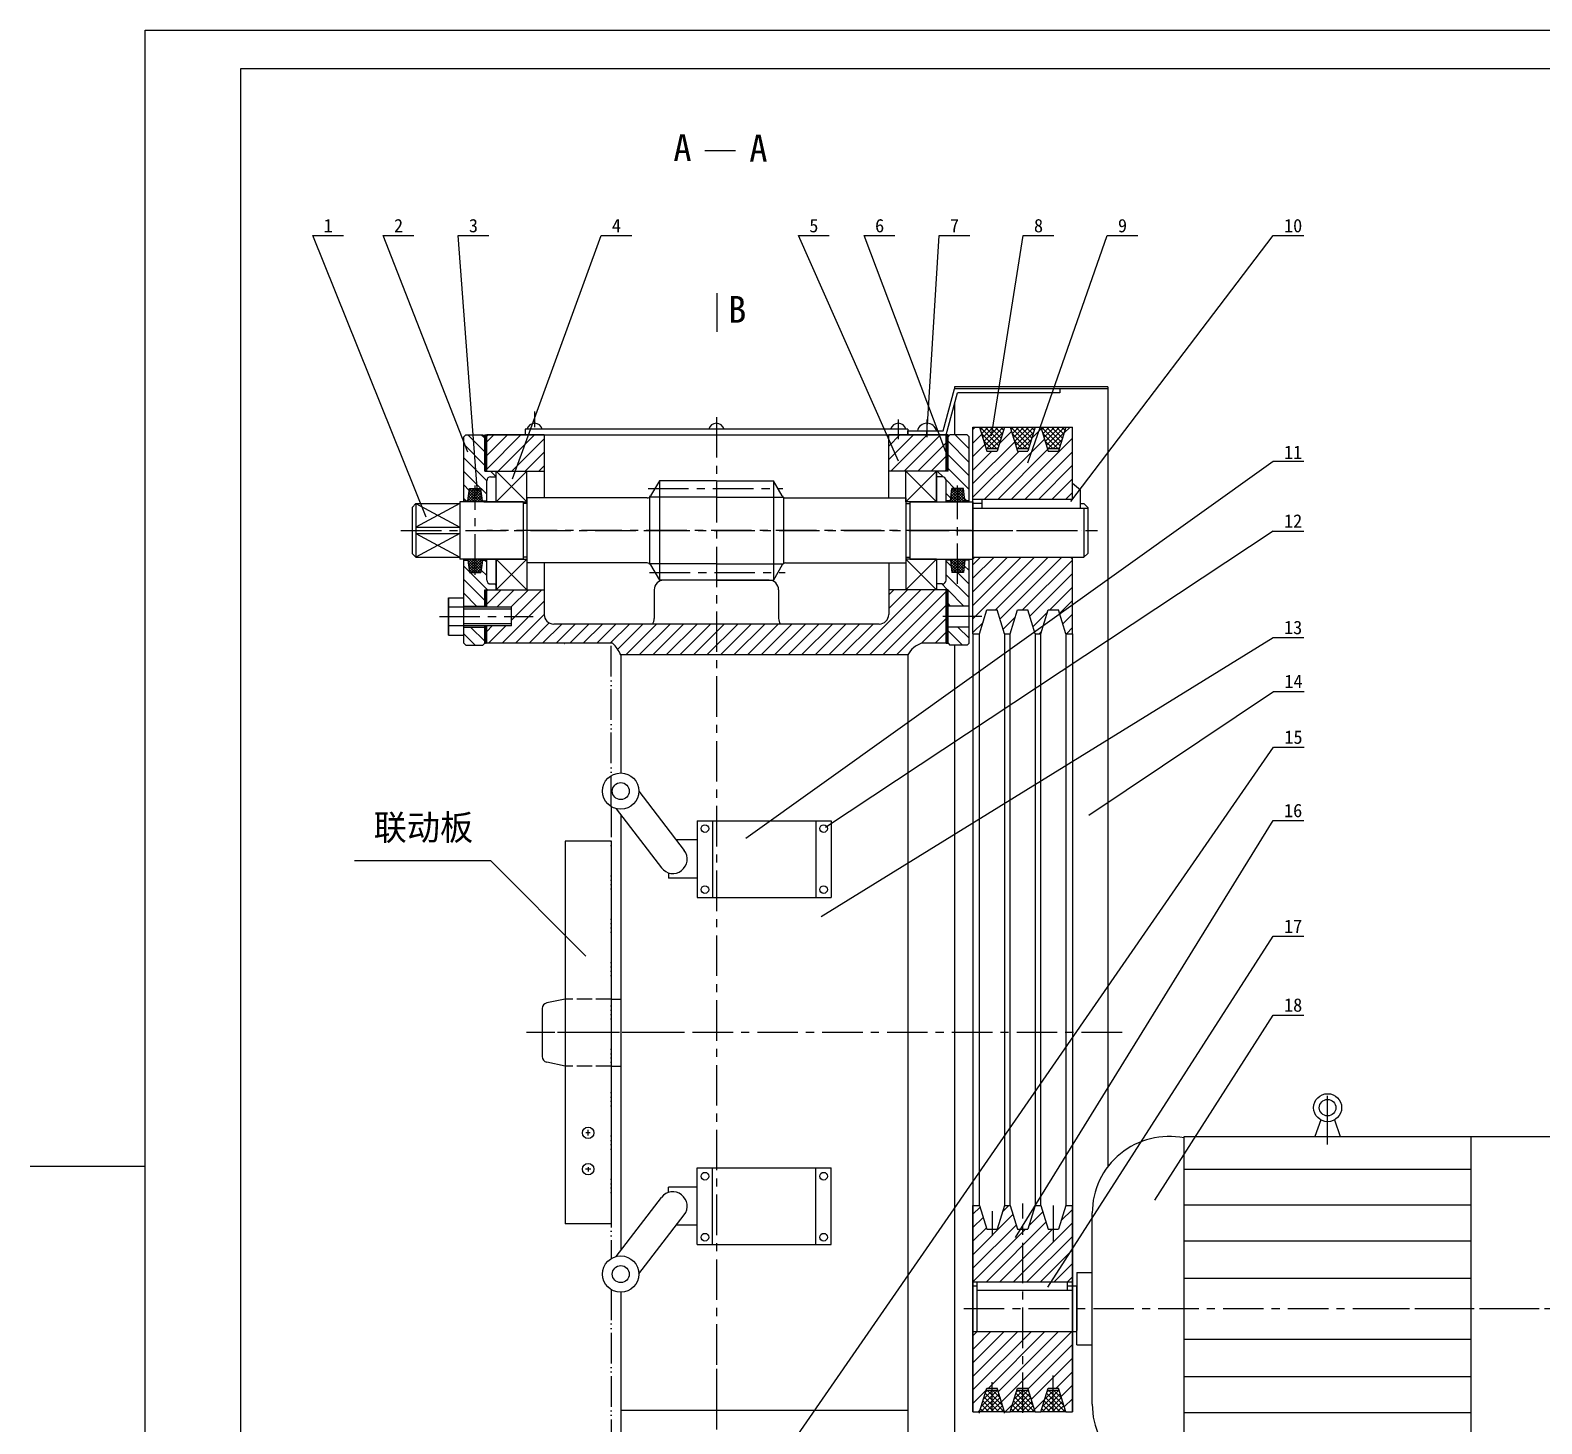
# Model space of a CAD drawing. Header units: millimetres. Extents: x 426 to 3129, y 89 to 2051.
# Drawn here: x 426 to 1610, y 868 to 1961 of the extents above; entities that cross this region are included whole.
import ezdxf

# ---------------------------------------------------------------- set-up
doc = ezdxf.new("R2010")
doc.units = ezdxf.units.MM
for name, pattern in [('ACAD_ISO02W100', [15, 12, -3]), ('ACAD_ISO05W100', [34, 24, -3, 0.5, -3, 0.5, -3]), ('CENTER', [50.8, 31.75, -6.35, 6.35, -6.35]), ('CENTER2', [1.125, 0.75, -0.125, 0.125, -0.125])]:
    doc.linetypes.add(name, pattern=pattern)
for name, color, linetype in [('01', 1, 'CENTER'), ('1', 5, 'Continuous'), ('3', 5, 'Continuous'), ('CENTER', 1, 'CENTER2'), ('LAYER3', 3, 'ACAD_ISO02W100'), ('TEXT', 5, 'Continuous'), ('图层1', 7, 'Continuous'), ('图层3', 5, 'Continuous')]:
    doc.layers.add(name, color=color, linetype=linetype)
pattern_1 = [(45, (-48424.888, -1320.3451), (-1.06066017, 1.06066017), []), (135, (-48424.888, -1320.3451), (-1.06066017, -1.06066017), [])]
pattern_2 = [(45, (-48494.184, -1320.345), (-5.3033009, 5.3033009), [])]
pattern_3 = [(135, (-48494.184, -1320.345), (-5.3033009, -5.3033009), [])]
pattern_4 = [(45, (-73437.47523, 85.41053), (-0.265165043, 0.265165043), [])]

msp = doc.modelspace()

# ---------------------------------------------------------------- hatches: boundary and pattern name
at = {"layer": '1', "linetype": 'Continuous'}
h = msp.add_hatch(dxfattribs=at)
h.set_pattern_fill('ANSI37', color=256, scale=22.5, style=0)
h.set_pattern_definition([(45, (-21579.9967, -367.864), (-1.98873782, 1.98873782), []), (135, (-21579.9967, -367.864), (-1.98873782, -1.98873782), [])])
h.paths.add_polyline_path([(1169.57615, 1649.8529), (1174.71983, 1633.02867), (1184.06618, 1632.97541), (1189.22615, 1649.8529)])
h = msp.add_hatch(dxfattribs=at)
h.set_pattern_fill('ANSI37', color=256, scale=22.5, style=0)
h.set_pattern_definition([(45, (-21555.9967, -367.864), (-1.98873782, 1.98873782), []), (135, (-21555.9967, -367.864), (-1.98873782, -1.98873782), [])])
h.paths.add_polyline_path([(1193.57615, 1649.8529), (1198.71983, 1633.02867), (1208.06618, 1632.97541), (1213.22615, 1649.8529)])
h = msp.add_hatch(dxfattribs=at)
h.set_pattern_fill('ANSI37', color=256, scale=22.5, style=0)
h.set_pattern_definition([(45, (-21531.9967, -367.864), (-1.98873782, 1.98873782), []), (135, (-21531.9967, -367.864), (-1.98873782, -1.98873782), [])])
h.paths.add_polyline_path([(1217.57615, 1649.8529), (1222.71983, 1633.02867), (1232.06618, 1632.97541), (1237.22615, 1649.8529)])
at = {"layer": '1'}
h = msp.add_hatch(dxfattribs=at)
h.set_pattern_fill('ANSI31', color=256, scale=3, style=0)
h.set_pattern_definition(pattern_4)
h.paths.add_polyline_path([(781.90115, 1615.3529), (783.40115, 1615.3529), (783.40115, 1643.8529), (781.90115, 1643.8529), (781.90115, 1642.3529)])
h = msp.add_hatch(dxfattribs=at)
h.set_pattern_fill('ANSI31', color=256, scale=3, style=0)
h.set_pattern_definition([(135, (75364.27752, 85.41053), (0.265165043, 0.265165043), [])])
h.paths.add_polyline_path([(1143.40115, 1643.8529), (1144.90115, 1643.8529), (1144.90115, 1642.3529), (1144.90115, 1615.3529), (1143.40115, 1615.3529)])
h = msp.add_hatch(dxfattribs=at)
h.set_pattern_fill('ANSI31', color=256, scale=3, style=0)
h.set_pattern_definition(pattern_4)
h.paths.add_polyline_path([(783.40115, 1522.3529), (781.90115, 1522.3529), (781.90115, 1508.7029), (783.40115, 1508.7029)])
h = msp.add_hatch(dxfattribs=at)
h.set_pattern_fill('ANSI31', color=256, scale=3, style=0)
h.set_pattern_definition(pattern_4)
h.paths.add_polyline_path([(1144.90115, 1522.3529), (1143.40115, 1522.3529), (1143.40115, 1501.3529), (1144.90115, 1501.3529)])
h.paths.add_polyline_path([(1144.90115, 1501.3529), (1143.40115, 1501.3529), (1143.40115, 1480.48137), (1144.90115, 1480.48137)])
h = msp.add_hatch(dxfattribs=at)
h.set_pattern_fill('ANSI31', color=256, scale=3, style=0)
h.set_pattern_definition(pattern_4)
h.paths.add_polyline_path([(781.90115, 1480.48137), (783.40115, 1480.48137), (783.40115, 1494.0029), (781.90115, 1494.0029)])
at = {"layer": '1', "linetype": 'Continuous'}
h = msp.add_hatch(dxfattribs=at)
h.set_pattern_fill('ANSI37', color=256, scale=22.5, angle=180, style=0)
h.set_pattern_definition([(225, (23938.799, 2895.403), (1.98873782, -1.98873782), []), (315, (23938.799, 2895.403), (1.98873782, 1.98873782), [])])
h.paths.add_polyline_path([(1189.22615, 877.6862), (1184.08247, 894.51043), (1174.73612, 894.5637), (1169.57615, 877.6862)])
h = msp.add_hatch(dxfattribs=at)
h.set_pattern_fill('ANSI37', color=256, scale=22.5, angle=180, style=0)
h.set_pattern_definition([(225, (23962.799, 2895.403), (1.98873782, -1.98873782), []), (315, (23962.799, 2895.403), (1.98873782, 1.98873782), [])])
h.paths.add_polyline_path([(1213.22615, 877.6862), (1208.08247, 894.51043), (1198.73612, 894.5637), (1193.57615, 877.6862)])
h = msp.add_hatch(dxfattribs=at)
h.set_pattern_fill('ANSI37', color=256, scale=22.5, angle=180, style=0)
h.set_pattern_definition([(225, (23986.799, 2895.403), (1.98873782, -1.98873782), []), (315, (23986.799, 2895.403), (1.98873782, 1.98873782), [])])
h.paths.add_polyline_path([(1237.22615, 877.6862), (1232.08247, 894.51043), (1222.73612, 894.5637), (1217.57615, 877.6862)])
at = {"layer": '3'}
h = msp.add_hatch(dxfattribs=at)
h.set_pattern_fill('ANSI31', color=256, scale=60, style=0)
h.set_pattern_definition(pattern_2)
h.paths.add_polyline_path([(1183.4937, 1631.1029), (1175.3086, 1631.1029), (1169.57615, 1649.8529), (1164.40115, 1649.8529), (1164.40115, 1593.4529), (1242.40115, 1593.4529), (1242.40115, 1649.8529), (1237.22615, 1649.8529), (1231.4937, 1631.1029), (1223.3086, 1631.1029), (1217.57615, 1649.8529), (1213.22615, 1649.8529), (1207.4937, 1631.1029), (1199.3086, 1631.1029), (1193.57615, 1649.8529), (1189.22615, 1649.8529)])
h.paths.add_polyline_path([(1207.4937, 1506.6029), (1213.22615, 1487.8529), (1217.57615, 1487.8529), (1223.3086, 1506.6029), (1231.4937, 1506.6029), (1237.22615, 1487.8529), (1242.40115, 1487.8529), (1242.40115, 1546.3529), (1240.90115, 1547.8529), (1165.90115, 1547.8529), (1164.40115, 1546.3529), (1164.40115, 1487.8529), (1169.57615, 1487.8529), (1175.3086, 1506.6029), (1183.4937, 1506.6029), (1189.22615, 1487.8529), (1193.57615, 1487.8529), (1199.3086, 1506.6029)])
h = msp.add_hatch(dxfattribs=at)
h.set_pattern_fill('ANSI31', color=256, scale=60, angle=90, style=0)
h.set_pattern_definition(pattern_3)
h.paths.add_polyline_path([(765.40115, 1592.1029), (768.704, 1592.1029), (769.90115, 1601.8529), (778.90115, 1601.8529), (780.0983, 1592.1029), (783.40115, 1592.1029), (783.40115, 1607.8529, -0.4142135624), (786.40115, 1610.8529), (790.90115, 1610.8529), (790.90115, 1615.3529), (783.40115, 1615.3529), (781.90115, 1615.3529), (781.90115, 1642.3529), (780.40115, 1643.8529), (766.90115, 1643.8529), (765.40115, 1642.3529)])
h.paths.add_polyline_path([(765.40115, 1509.6029), (781.90115, 1509.6029), (781.90115, 1522.3529), (790.90115, 1522.3529), (790.90115, 1526.8529), (786.40115, 1526.8529, -0.4142135624), (783.40115, 1529.8529), (783.40115, 1545.6029), (780.0983, 1545.6029), (778.90115, 1535.8529), (769.90115, 1535.8529), (768.704, 1545.6029), (765.40115, 1545.6029)])
h.paths.add_polyline_path([(780.40115, 1478.8529), (781.90115, 1480.3529), (781.90115, 1493.1029), (765.40115, 1493.1029), (765.40115, 1480.3529), (766.90115, 1478.8529)])
h = msp.add_hatch(dxfattribs=at)
h.set_pattern_fill('ANSI31', color=256, scale=60, angle=90, style=0)
h.set_pattern_definition(pattern_3)
h.paths.add_polyline_path([(1144.90115, 1615.3529), (1135.90115, 1615.3529), (1135.90115, 1610.8529), (1140.40115, 1610.8529, -0.4142135624), (1143.40115, 1607.8529), (1143.40115, 1592.1029), (1146.704, 1592.1029), (1147.90115, 1601.8529), (1156.90115, 1601.8529), (1158.0983, 1592.1029), (1161.40115, 1592.1029), (1161.40115, 1642.3529), (1159.90115, 1643.8529), (1146.40115, 1643.8529), (1144.90115, 1642.3529)])
h.paths.add_polyline_path([(1161.40115, 1509.6029), (1161.40115, 1545.6029), (1158.0983, 1545.6029), (1156.90115, 1535.8529), (1147.90115, 1535.8529), (1146.704, 1545.6029), (1143.40115, 1545.6029), (1143.40115, 1529.8529, -0.4142135624), (1140.40115, 1526.8529), (1135.90115, 1526.8529), (1135.90115, 1522.3529), (1143.40115, 1522.3529), (1144.90115, 1522.3529), (1144.90115, 1509.6029)])
h.paths.add_polyline_path([(1159.90115, 1478.8529), (1161.40115, 1480.3529), (1161.40115, 1493.1029), (1144.90115, 1493.1029), (1144.90115, 1480.3529), (1146.40115, 1478.8529)])
h = msp.add_hatch(dxfattribs=at)
h.set_pattern_fill('ANSI37', color=256, scale=12, style=0)
h.set_pattern_definition(pattern_1)
h.paths.add_polyline_path([(774.40115, 1591.3529), (780.0983, 1591.3529), (780.0983, 1592.1029), (778.90115, 1601.8529), (774.40115, 1601.8529)])
h.paths.add_polyline_path([(768.704, 1592.1029), (768.704, 1591.3529), (774.40115, 1591.3529), (774.40115, 1601.8529), (769.90115, 1601.8529)])
h.paths.add_polyline_path([(769.90115, 1535.8529), (774.40115, 1535.8529), (774.40115, 1546.3529), (768.704, 1546.3529), (768.704, 1545.6029)])
h.paths.add_polyline_path([(774.40115, 1535.8529), (778.90115, 1535.8529), (780.0983, 1545.6029), (780.0983, 1546.3529), (774.40115, 1546.3529)])
h = msp.add_hatch(dxfattribs=at)
h.set_pattern_fill('ANSI37', color=256, scale=12, style=0)
h.set_pattern_definition(pattern_1)
h.paths.add_polyline_path([(1146.704, 1592.1029), (1146.704, 1591.3529), (1152.40115, 1591.3529), (1152.40115, 1601.8529), (1147.90115, 1601.8529)])
h.paths.add_polyline_path([(1156.90115, 1601.8529), (1152.40115, 1601.8529), (1152.40115, 1591.3529), (1158.0983, 1591.3529), (1158.0983, 1592.1029)])
h.paths.add_polyline_path([(1147.90115, 1535.8529), (1152.40115, 1535.8529), (1152.40115, 1546.3529), (1146.704, 1546.3529), (1146.704, 1545.6029)])
h.paths.add_polyline_path([(1152.40115, 1535.8529), (1156.90115, 1535.8529), (1158.0983, 1545.6029), (1158.0983, 1546.3529), (1152.40115, 1546.3529)])
h = msp.add_hatch(dxfattribs=at)
h.set_pattern_fill('ANSI31', color=256, scale=60, style=0)
h.set_pattern_definition(pattern_2)
h.paths.add_polyline_path([(1203.40115, 979.6862), (1203.40115, 1020.9362), (1199.3086, 1020.9362), (1193.57615, 1039.6862), (1189.22615, 1039.6862), (1183.4937, 1020.9362), (1175.3086, 1020.9362), (1169.57615, 1039.6862), (1164.40115, 1039.6862), (1164.40115, 979.6862)])
h.paths.add_polyline_path([(1203.40115, 940.6862), (1164.40115, 940.6862), (1164.40115, 877.6862), (1169.57615, 877.6862), (1175.3086, 896.4362), (1183.4937, 896.4362), (1189.22615, 877.6862), (1193.57615, 877.6862), (1199.3086, 896.4362), (1203.40115, 896.4362)])
h.paths.add_polyline_path([(1242.40115, 940.6862), (1203.40115, 940.6862), (1203.40115, 896.4362), (1207.4937, 896.4362), (1213.22615, 877.6862), (1217.57615, 877.6862), (1223.3086, 896.4362), (1231.4937, 896.4362), (1237.22615, 877.6862), (1242.40115, 877.6862)])
h.paths.add_polyline_path([(1242.40115, 1039.6862), (1237.22615, 1039.6862), (1231.4937, 1020.9362), (1223.3086, 1020.9362), (1217.57615, 1039.6862), (1213.22615, 1039.6862), (1207.4937, 1020.9362), (1203.40115, 1020.9362), (1203.40115, 979.6862), (1242.40115, 979.6862)])

# ---------------------------------------------------------------- linework, layer by layer
for p, q in [((590.67769, 1931.0539), (3008.67769, 1931.0539)), ((590.67769, 209.0539), (590.67769, 1931.0539)), ((1141.10517, 1646.8529), (1150.08666, 1679.8529)), ((1143.3978, 1643.8529), (1152.37928, 1676.8529)), ((902.65077, 1364.33434), (938.14989, 1317.98441)), ((884.78797, 1350.65333), (920.28709, 1304.3034)), ((880.90115, 1325.1029), (844.90115, 1325.1029)), ((880.90115, 1325.1029), (880.90115, 1025.1029)), ((786.51654, 1309.78039), (679.86187, 1309.78039)), ((844.90115, 1201.3529), (830.48336, 1198.34919)), ((880.90115, 1201.3529), (888.40115, 1201.3529)), ((844.90115, 1148.8529), (830.48336, 1151.85661)), ((880.90115, 1148.8529), (888.40115, 1148.8529)), ((1436.97544, 1106.648), (1432.40116, 1093.6862)), ((1447.7254, 1106.648), (1452.29969, 1093.6862)), ((864.53618, 1096.50224), (861.15768, 1096.50224)), ((862.90115, 1094.3859), (862.90115, 1098.93334)), ((864.97688, 1068.07549), (860.86392, 1068.07549)), ((862.90115, 1069.74174), (862.90115, 1066.22115)), ((884.78797, 999.55247), (920.28709, 1045.9024)), ((902.65077, 985.87146), (938.14989, 1032.22139)), ((880.90115, 1025.1029), (844.90115, 1025.1029))]:
    msp.add_line(p, q)
at = {"linetype": 'Continuous'}
for p, q in [((783.40115, 1615.3529), (828.40115, 1615.3529)), ((790.90115, 1591.3529), (790.90115, 1615.3529)), ((814.90115, 1591.3529), (814.90115, 1615.3529)), ((1143.40115, 1615.3529), (1098.40115, 1615.3529)), ((1111.90115, 1591.3529), (1111.90115, 1615.3529)), ((1135.90115, 1591.3529), (1135.90115, 1615.3529)), ((790.90115, 1591.3529), (814.90115, 1591.3529)), ((1135.90115, 1591.3529), (1111.90115, 1591.3529)), ((790.90115, 1546.3529), (814.90115, 1546.3529)), ((790.90115, 1546.3529), (790.90115, 1522.3529)), ((814.90115, 1546.3529), (814.90115, 1522.3529)), ((1135.90115, 1546.3529), (1111.90115, 1546.3529)), ((1111.90115, 1546.3529), (1111.90115, 1522.3529)), ((1135.90115, 1546.3529), (1135.90115, 1522.3529)), ((783.40115, 1522.3529), (828.40115, 1522.3529)), ((1143.40115, 1522.3529), (1098.40115, 1522.3529))]:
    msp.add_line(p, q, dxfattribs=at)
at = {"color": 0, "linetype": 'ByBlock'}
for p, q in [((781.07903, 1591.3529), (795.49165, 1591.3529)), ((781.07903, 1546.3529), (795.49165, 1546.3529))]:
    msp.add_line(p, q, dxfattribs=at)
for centre, radius in [((888.40115, 1364.43765), 14.25), ((888.40115, 1364.43765), 6.65538), ((1442.35042, 1116.24024), 10.99551), ((1442.35042, 1116.24024), 6.49551), ((862.90115, 1096.50224), 4.5), ((862.90115, 1068.07549), 4.5), ((888.40115, 985.76816), 14.25), ((888.40115, 985.76816), 6.65538)]:
    msp.add_circle(centre, radius)
for centre, radius, start, end in [((929.21849, 1311.14391), 11.25, 217.44827734, 37.44827734), ((831.40115, 1193.94378), 4.5, 101.76828893, 180), ((831.40115, 1156.26202), 4.5, 180, 258.23171107), ((929.21849, 1039.06189), 11.25, 322.55172266, 142.55172266)]:
    msp.add_arc(centre, radius, start, end)
at = {"layer": '01'}
for p, q in [((820.90115, 1662.187), (820.90115, 1649.93957)), ((963.40115, 1657.71044), (963.40115, 785.92155)), ((1105.90115, 1655.75292), (1105.90115, 1640.53714)), ((1128.40115, 1643.8529), (1128.40115, 1646.8529)), ((774.40115, 1534.11649), (774.40115, 1604.2038)), ((909.88826, 1601.8529), (1015.53748, 1601.8529)), ((1152.40115, 1526.8529), (1152.40115, 1604.2038)), ((716.0894, 1568.8529), (910.90115, 1568.8529)), ((1143.40115, 1568.8529), (783.40115, 1568.8529)), ((910.90115, 1568.8529), (1164.40115, 1568.8529)), ((1127.52694, 1568.8529), (1139.07142, 1568.8529)), ((1163.22472, 1568.8529), (1132.73088, 1568.8529)), ((1151.11791, 1568.8529), (1261.94711, 1568.8529)), ((1160.38269, 1568.8529), (1249.35764, 1568.8529)), ((911.05758, 1535.8529), (1017.25025, 1535.8529)), ((746.27521, 1501.3529), (819.70097, 1501.3529)), ((1171.33871, 1501.3529), (1140.75945, 1501.3529)), ((934.05965, 1175.1029), (814.5446, 1175.1029)), ((1281.24536, 1175.1029), (814.94292, 1175.1029)), ((1442.35042, 1093.6862), (1442.35042, 1131.37463)), ((1442.35042, 1087.30096), (1442.35042, 1093.6862)), ((1179.40115, 1035.23798), (1179.40115, 1016.2354)), ((1203.40115, 876.95775), (1203.40115, 1041.13239)), ((1227.40115, 1039.6862), (1227.40115, 1011.10115)), ((1157.20703, 958.6862), (1694.00501, 958.6862)), ((1472.57241, 958.6862), (1706.6686, 958.6862)), ((963.40115, 911.49648), (963.40115, 819.24665)), ((1179.40115, 877.6862), (1179.40115, 901.137)), ((1227.40115, 877.6862), (1227.40115, 906.27125)), ((1169.57615, 876.7487), (1169.57615, 877.6862)), ((1189.22615, 876.7487), (1189.22615, 877.6862))]:
    msp.add_line(p, q, dxfattribs=at)
at = {"layer": '1'}
for p, q in [((783.40115, 1643.8529), (1144.77975, 1643.8529)), ((783.40115, 1480.48137), (781.90115, 1480.48137)), ((1143.40115, 1480.48137), (1144.90115, 1480.48137))]:
    msp.add_line(p, q, dxfattribs=at)
at = {"layer": '1', "linetype": 'Continuous'}
for p, q in [((814.90115, 1615.3529), (790.90115, 1591.3529)), ((790.90115, 1615.3529), (814.90115, 1591.3529)), ((1135.90115, 1615.3529), (1111.90115, 1591.3529)), ((1111.90115, 1615.3529), (1135.90115, 1591.3529)), ((790.90115, 1522.3529), (814.90115, 1546.3529)), ((814.90115, 1522.3529), (790.90115, 1546.3529)), ((1111.90115, 1522.3529), (1135.90115, 1546.3529)), ((1135.90115, 1522.3529), (1111.90115, 1546.3529)), ((802.90115, 1507.2029), (765.40115, 1507.2029)), ((802.90115, 1495.5029), (765.40115, 1495.5029))]:
    msp.add_line(p, q, dxfattribs=at)
msp.add_arc((844.40288, 1480.37095), 0.14928, 47.70352194, 312.29647806, dxfattribs=at)
at = {"layer": '3'}
for p, q in [((647.13794, 1799.9924), (671.13794, 1799.9924)), ((736.05993, 1579.17444), (647.13794, 1799.9924)), ((702.2696, 1799.9924), (726.2696, 1799.9924)), ((768.55789, 1630.24772), (702.2696, 1799.9924)), ((760.95807, 1799.9924), (784.95807, 1799.9924)), ((776.28269, 1598.56631), (760.95807, 1799.9924)), ((803.64059, 1609.36695), (872.99979, 1799.9924)), ((872.99979, 1799.9924), (896.99979, 1799.9924)), ((1027.72403, 1799.9924), (1051.72403, 1799.9924)), ((1105.97541, 1623.05823), (1027.72403, 1799.9924)), ((1079.29873, 1799.9924), (1103.29873, 1799.9924)), ((1143.299, 1630.409), (1079.29873, 1799.9924)), ((1128.78295, 1651.86839), (1137.98733, 1799.9924)), ((1137.98733, 1799.9924), (1161.98733, 1799.9924)), ((1178.89144, 1643.11161), (1203.78958, 1799.9924)), ((1203.78958, 1799.9924), (1227.78958, 1799.9924)), ((1207.34641, 1621.79922), (1269.59184, 1799.9924)), ((1241.13674, 1591.60664), (1399.73008, 1799.9924)), ((1269.59184, 1799.9924), (1293.59184, 1799.9924)), ((1399.73008, 1799.9924), (1423.73008, 1799.9924)), ((783.40115, 1616.99703), (810.25702, 1643.8529)), ((783.40115, 1642.79496), (784.45909, 1643.8529)), ((783.40115, 1638.21023), (789.04382, 1643.8529)), ((783.40115, 1627.60363), (799.65042, 1643.8529)), ((792.36362, 1615.3529), (820.86362, 1643.8529)), ((802.97023, 1615.3529), (828.40115, 1640.78382)), ((1098.40115, 1635.01218), (1107.24187, 1643.8529)), ((1098.40115, 1624.40558), (1117.84847, 1643.8529)), ((1099.95507, 1615.3529), (1128.45507, 1643.8529)), ((1110.56168, 1615.3529), (1139.06168, 1643.8529)), ((1121.16828, 1615.3529), (1143.40115, 1637.58577)), ((813.57683, 1615.3529), (828.40115, 1630.17722)), ((986.50862, 1327.55491), (1399.73008, 1623.03353)), ((1131.77488, 1615.3529), (1143.40115, 1626.97917)), ((1399.73008, 1623.03353), (1423.73008, 1623.03353)), ((824.18343, 1615.3529), (828.40115, 1619.57062)), ((1142.38148, 1615.3529), (1143.40115, 1616.37257)), ((1399.73008, 1568.3913), (1048.83477, 1335.85738)), ((1399.73008, 1568.3913), (1423.73008, 1568.3913)), ((783.40115, 1521.53761), (784.21644, 1522.3529)), ((783.40115, 1510.93101), (794.82304, 1522.3529)), ((791.306, 1508.7029), (804.956, 1522.3529)), ((802.38624, 1508.7029), (816.03624, 1522.3529)), ((802.90115, 1498.61121), (826.64284, 1522.3529)), ((1072.62769, 1471.3529), (1123.62769, 1522.3529)), ((1083.23429, 1471.3529), (1134.23429, 1522.3529)), ((1093.8409, 1471.3529), (1143.40115, 1520.91315)), ((1098.40115, 1518.33956), (1102.41449, 1522.3529)), ((1098.40115, 1507.73296), (1113.02109, 1522.3529)), ((795.37792, 1480.48137), (828.40115, 1513.5046)), ((1104.4475, 1471.3529), (1143.40115, 1510.30655)), ((783.40115, 1489.71781), (787.68624, 1494.0029)), ((784.77132, 1480.48137), (798.29284, 1494.0029)), ((805.98452, 1480.48137), (828.40161, 1502.89846)), ((816.59112, 1480.48137), (832.43837, 1496.32862)), ((827.19772, 1480.48137), (842.19772, 1495.48137)), ((837.80433, 1480.48137), (852.80433, 1495.48137)), ((848.41093, 1480.48137), (863.41093, 1495.48137)), ((859.01753, 1480.48137), (874.01753, 1495.48137)), ((869.62413, 1480.48137), (884.62413, 1495.48137)), ((880.23073, 1480.48137), (895.23073, 1495.48137)), ((886.08187, 1475.72591), (905.83733, 1495.48137)), ((892.31546, 1471.3529), (916.44394, 1495.48137)), ((902.92207, 1471.3529), (927.05054, 1495.48137)), ((913.52867, 1471.3529), (937.65714, 1495.48137)), ((924.13527, 1471.3529), (948.26374, 1495.48137)), ((934.74187, 1471.3529), (958.87034, 1495.48137)), ((945.34847, 1471.3529), (969.47694, 1495.48137)), ((955.95507, 1471.3529), (980.08355, 1495.48137)), ((966.56168, 1471.3529), (990.69015, 1495.48137)), ((977.16828, 1471.3529), (1001.29675, 1495.48137)), ((987.77488, 1471.3529), (1011.90335, 1495.48137)), ((998.38148, 1471.3529), (1022.50995, 1495.48137)), ((1008.98808, 1471.3529), (1033.11655, 1495.48137)), ((1019.59468, 1471.3529), (1043.72316, 1495.48137)), ((1030.20129, 1471.3529), (1054.32976, 1495.48137)), ((1040.80789, 1471.3529), (1064.93636, 1495.48137)), ((1051.41449, 1471.3529), (1075.54296, 1495.48137)), ((1062.02109, 1471.3529), (1086.14956, 1495.48137)), ((1124.18257, 1480.48137), (1143.40115, 1499.69995)), ((1045.3671, 1266.146), (1399.73008, 1484.93554)), ((1134.78917, 1480.48137), (1143.40115, 1489.09335)), ((1399.73008, 1484.93554), (1423.73008, 1484.93554)), ((1255.22726, 1345.66648), (1399.97739, 1442.64592)), ((1399.97739, 1442.64592), (1423.97739, 1442.64592)), ((1027.17116, 859.85939), (1399.98875, 1398.93787)), ((1399.98875, 1398.93787), (1423.98875, 1398.93787)), ((1197.88023, 1014.59439), (1399.73008, 1341.42534)), ((1399.73008, 1341.42534), (1423.73008, 1341.42534)), ((861.17483, 1235.15963), (786.51654, 1309.78039)), ((1223.17113, 975.56504), (1399.73008, 1250.63897)), ((1399.73008, 1250.63897), (1423.73008, 1250.63897)), ((1306.97148, 1043.64605), (1399.73008, 1188.90425)), ((1399.73008, 1188.90425), (1423.73008, 1188.90425)), ((515.67769, 1070.0539), (425.67769, 1070.0539))]:
    msp.add_line(p, q, dxfattribs=at)
at = {"layer": 'CENTER', "linetype": 'Continuous'}
msp.add_line((1128.40115, 1655.75292), (1128.40115, 1641.97259), dxfattribs=at)
at = {"layer": 'DEFPOINTS', "color": 0, "linetype": 'ByBlock'}
for p in [(1164.40115, 1649.8529), (1242.40115, 1649.8529), (780.14153, 1591.3529), (780.14153, 1546.3529), (996.40115, 1529.8529), (1164.40115, 1039.6862), (1242.40115, 1039.6862), (1223.3086, 896.4362), (1231.4937, 896.4362), (1164.40115, 877.6862), (1217.57615, 877.6862), (1227.40115, 883.6862), (1237.22615, 877.6862)]:
    msp.add_point(p, dxfattribs=at)
at = {"layer": 'LAYER3', "linetype": 'ACAD_ISO05W100'}
for p, q in [((880.90115, 1352.32103), (880.90115, 1480.48137)), ((880.90115, 1352.32103), (880.90115, 997.88478)), ((880.90115, 1325.1029), (880.90115, 1025.1029)), ((880.90115, 973.65153), (880.90115, 738.69567))]:
    msp.add_line(p, q, dxfattribs=at)
at = {"layer": 'LAYER3'}
for p, q in [((880.90115, 1201.3529), (844.90115, 1201.3529)), ((880.90115, 1148.8529), (844.90115, 1148.8529))]:
    msp.add_line(p, q, dxfattribs=at)
at = {"layer": 'TEXT'}
for p, q in [((515.67769, 1961.0539), (3038.67769, 1961.0539)), ((515.67769, 179.0539), (515.67769, 1961.0539))]:
    msp.add_line(p, q, dxfattribs=at)
at = {"layer": '图层1'}
for p, q in [((954.23291, 1866.75997), (978.23291, 1866.75997)), ((963.87251, 1724.48479), (963.87251, 1754.88488)), ((1150.08666, 1681.3529), (1150.08666, 1679.8529)), ((1270.08666, 1681.3529), (1150.08666, 1681.3529)), ((1270.08666, 1679.8529), (1150.08666, 1679.8529)), ((1232.58666, 1679.8529), (1150.08666, 1679.8529)), ((1232.58666, 1676.8529), (1152.3327, 1676.8529)), ((1232.58666, 1679.8529), (1232.58666, 1676.8529)), ((1270.08666, 1681.3529), (1270.08666, 1069.90616)), ((1150.08666, 1669.20029), (1150.08666, 1643.8529)), ((813.40115, 1648.3529), (813.40115, 1643.8529)), ((1098.40115, 1648.3529), (813.40115, 1648.3529)), ((1113.40115, 1648.3529), (1098.40115, 1648.3529)), ((1113.40115, 1648.3529), (1113.40115, 1643.8529)), ((1113.40115, 1646.8529), (1141.10517, 1646.8529)), ((1113.40115, 1643.8529), (1113.40115, 1646.8529)), ((1164.40115, 1649.8529), (1169.57615, 1649.8529)), ((1164.40115, 1487.8529), (1164.40115, 1649.8529)), ((1169.57615, 1649.8529), (1189.22615, 1649.8529)), ((1169.57615, 1649.8529), (1175.3086, 1631.1029)), ((1189.22615, 1649.8529), (1183.4937, 1631.1029)), ((1189.22615, 1649.8529), (1193.57615, 1649.8529)), ((1193.57615, 1649.8529), (1213.22615, 1649.8529)), ((1193.57615, 1649.8529), (1199.3086, 1631.1029)), ((1213.22615, 1649.8529), (1207.4937, 1631.1029)), ((1213.22615, 1649.8529), (1217.57615, 1649.8529)), ((1217.57615, 1649.8529), (1237.22615, 1649.8529)), ((1217.57615, 1649.8529), (1223.3086, 1631.1029)), ((1237.22615, 1649.8529), (1231.4937, 1631.1029)), ((1237.22615, 1649.8529), (1242.40115, 1649.8529)), ((1242.40115, 1593.4529), (1242.40115, 1649.8529)), ((765.40115, 1642.3529), (766.90115, 1643.8529)), ((765.40115, 1591.3529), (765.40115, 1642.3529)), ((766.90115, 1643.8529), (780.40115, 1643.8529)), ((766.90115, 1643.8529), (780.40115, 1643.8529)), ((781.90115, 1642.3529), (780.40115, 1643.8529)), ((781.90115, 1642.3529), (781.90115, 1643.8529)), ((781.90115, 1643.8529), (783.40115, 1643.8529)), ((781.90115, 1615.3529), (781.90115, 1642.3529)), ((828.40115, 1643.8529), (783.40115, 1643.8529)), ((783.40115, 1615.3529), (783.40115, 1643.8529)), ((828.40115, 1643.8529), (828.40115, 1594.3529)), ((828.40115, 1643.8529), (1098.40115, 1643.8529)), ((1098.40115, 1594.3529), (1098.40115, 1643.8529)), ((1143.40115, 1643.8529), (1098.40115, 1643.8529)), ((1135.08666, 1643.8529), (1120.08666, 1643.8529)), ((1144.90115, 1643.8529), (1143.40115, 1643.8529)), ((1143.40115, 1615.3529), (1143.40115, 1643.8529)), ((1144.90115, 1642.3529), (1146.40115, 1643.8529)), ((1144.90115, 1642.3529), (1144.90115, 1643.8529)), ((1144.90115, 1642.3529), (1146.40115, 1643.8529)), ((1144.90115, 1615.3529), (1144.90115, 1642.3529)), ((1144.90115, 1615.3529), (1144.90115, 1642.3529)), ((1159.90115, 1643.8529), (1146.40115, 1643.8529)), ((1159.90115, 1643.8529), (1146.40115, 1643.8529)), ((1161.40115, 1642.3529), (1159.90115, 1643.8529)), ((1161.40115, 1591.3529), (1161.40115, 1642.3529)), ((1174.71983, 1633.02867), (1184.06618, 1632.97541)), ((1175.3086, 1631.1029), (1183.4937, 1631.1029)), ((1198.71983, 1633.02867), (1208.06618, 1632.97541)), ((1199.3086, 1631.1029), (1207.4937, 1631.1029)), ((1222.71983, 1633.02867), (1232.06618, 1632.97541)), ((1223.3086, 1631.1029), (1231.4937, 1631.1029)), ((781.90115, 1615.3529), (790.90115, 1615.3529)), ((790.90115, 1591.3529), (790.90115, 1615.3529)), ((790.90115, 1591.3529), (790.90115, 1615.3529)), ((1135.90115, 1615.3529), (1135.90115, 1591.3529)), ((1144.90115, 1615.3529), (1135.90115, 1615.3529)), ((768.704, 1592.1029), (769.90115, 1601.8529)), ((769.90115, 1601.8529), (778.90115, 1601.8529)), ((780.0983, 1592.1029), (778.90115, 1601.8529)), ((783.40115, 1591.3529), (783.40115, 1607.8529)), ((786.40115, 1610.8529), (790.90115, 1610.8529)), ((918.69538, 1607.8529), (911.76717, 1595.8529)), ((918.69538, 1607.8529), (918.69538, 1529.8529)), ((963.40115, 1607.8529), (918.69538, 1607.8529)), ((963.40115, 1607.8529), (1008.10692, 1607.8529)), ((1008.10692, 1607.8529), (1008.10692, 1529.8529)), ((1015.03512, 1595.8529), (1008.10692, 1607.8529)), ((1140.40115, 1610.8529), (1135.90115, 1610.8529)), ((1143.40115, 1591.3529), (1143.40115, 1607.8529)), ((1143.40115, 1591.3529), (1143.40115, 1607.8529)), ((1146.704, 1592.1029), (1147.90115, 1601.8529)), ((1156.90115, 1601.8529), (1147.90115, 1601.8529)), ((1158.0983, 1592.1029), (1156.90115, 1601.8529)), ((1248.59117, 1600.44529), (1242.40115, 1605.77564)), ((1248.59117, 1586.2529), (1248.59117, 1600.44529)), ((727.90115, 1589.8529), (724.90115, 1586.8529)), ((727.90115, 1589.8529), (762.40115, 1589.8529)), ((727.90115, 1589.8529), (727.90115, 1547.8529)), ((762.40115, 1591.3529), (762.40115, 1546.3529)), ((811.90115, 1591.3529), (762.40115, 1591.3529)), ((765.40115, 1592.1029), (768.704, 1592.1029)), ((768.704, 1591.3529), (768.704, 1592.1029)), ((780.0983, 1591.3529), (780.0983, 1592.1029)), ((780.0983, 1592.1029), (783.40115, 1592.1029)), ((811.90115, 1591.3529), (811.90115, 1546.3529)), ((814.90115, 1589.8529), (811.90115, 1589.8529)), ((814.90115, 1594.3529), (814.90115, 1543.3529)), ((877.35765, 1594.3529), (814.90115, 1594.3529)), ((909.1691, 1594.3529), (877.35765, 1594.3529)), ((910.90115, 1594.90341), (910.90115, 1542.80239)), ((1015.90115, 1594.90341), (1015.90115, 1542.80239)), ((1017.6332, 1594.3529), (1033.92635, 1594.3529)), ((1033.92635, 1594.3529), (1111.90115, 1594.3529)), ((1111.90115, 1594.3529), (1111.90115, 1543.3529)), ((1111.90115, 1589.8529), (1114.90115, 1589.8529)), ((1111.90115, 1589.8529), (1114.90115, 1589.8529)), ((1114.90115, 1591.3529), (1164.40115, 1591.3529)), ((1114.90115, 1591.3529), (1114.90115, 1546.3529)), ((1146.704, 1592.1029), (1143.40115, 1592.1029)), ((1146.704, 1591.3529), (1146.704, 1592.1029)), ((1158.0983, 1591.3529), (1158.0983, 1592.1029)), ((1161.40115, 1592.1029), (1158.0983, 1592.1029)), ((1164.40115, 1593.4529), (1242.40115, 1593.4529)), ((1164.40115, 1591.3529), (1164.40115, 1546.3529)), ((1171.71571, 1589.8529), (1164.40115, 1589.8529)), ((1171.71571, 1586.2529), (1171.71571, 1593.4529)), ((1248.59117, 1589.8529), (1251.40115, 1589.8529)), ((1254.40115, 1586.8529), (1251.40115, 1589.8529)), ((724.90115, 1586.8529), (724.90115, 1550.8529)), ((1164.40115, 1586.2529), (1254.40115, 1586.2529)), ((1251.40115, 1586.2529), (1251.40115, 1547.8529)), ((1254.40115, 1586.8529), (1254.40115, 1550.8529)), ((727.90115, 1571.3279), (762.40115, 1571.3279)), ((727.90115, 1566.3779), (762.40115, 1566.3779)), ((727.90115, 1547.8529), (724.90115, 1550.8529)), ((727.90115, 1547.8529), (762.40115, 1547.8529)), ((811.90115, 1546.3529), (762.40115, 1546.3529)), ((765.40115, 1480.3529), (765.40115, 1546.3529)), ((765.40115, 1545.6029), (768.704, 1545.6029)), ((768.704, 1545.6029), (768.704, 1546.3529)), ((768.704, 1545.6029), (769.90115, 1535.8529)), ((780.0983, 1545.6029), (778.90115, 1535.8529)), ((780.0983, 1545.6029), (780.0983, 1546.3529)), ((780.0983, 1545.6029), (783.40115, 1545.6029)), ((783.40115, 1529.8529), (783.40115, 1546.3529)), ((783.40115, 1529.8529), (783.40115, 1546.3529)), ((790.90115, 1522.3529), (790.90115, 1546.3529)), ((790.90115, 1522.3529), (790.90115, 1546.3529)), ((814.90115, 1547.8529), (811.90115, 1547.8529)), ((814.90115, 1547.8529), (811.90115, 1547.8529)), ((877.35765, 1543.3529), (814.90115, 1543.3529)), ((828.40115, 1543.3529), (828.40115, 1502.98137)), ((909.1691, 1543.3529), (877.35765, 1543.3529)), ((911.76717, 1541.8529), (918.69538, 1529.8529)), ((1015.03512, 1541.8529), (1008.10692, 1529.8529)), ((1017.6332, 1543.3529), (1033.92635, 1543.3529)), ((1033.92635, 1543.3529), (1111.90115, 1543.3529)), ((1098.40115, 1543.3529), (1098.40115, 1502.98137)), ((1111.90115, 1547.8529), (1114.90115, 1547.8529)), ((1111.90115, 1547.8529), (1114.90115, 1547.8529)), ((1111.90115, 1547.8529), (1114.90115, 1547.8529)), ((1114.90115, 1546.3529), (1164.40115, 1546.3529)), ((1135.90115, 1546.3529), (1135.90115, 1522.3529)), ((1143.40115, 1529.8529), (1143.40115, 1546.3529)), ((1143.40115, 1529.8529), (1143.40115, 1546.3529)), ((1146.704, 1545.6029), (1143.40115, 1545.6029)), ((1146.704, 1545.6029), (1146.704, 1546.3529)), ((1146.704, 1545.6029), (1147.90115, 1535.8529)), ((1158.0983, 1545.6029), (1156.90115, 1535.8529)), ((1158.0983, 1545.6029), (1158.0983, 1546.3529)), ((1161.40115, 1545.6029), (1158.0983, 1545.6029)), ((1161.40115, 1480.3529), (1161.40115, 1546.3529)), ((1165.90115, 1547.8529), (1164.40115, 1546.3529)), ((1164.40115, 1547.8529), (1251.40115, 1547.8529)), ((1165.90115, 1547.8529), (1240.90115, 1547.8529)), ((1240.90115, 1547.8529), (1242.40115, 1546.3529)), ((1242.40115, 1487.8529), (1242.40115, 1547.8529)), ((1254.40115, 1550.8529), (1251.40115, 1547.8529)), ((769.90115, 1535.8529), (778.90115, 1535.8529)), ((963.40115, 1529.8529), (918.69538, 1529.8529)), ((1004.65115, 1529.8529), (922.15115, 1529.8529)), ((963.40115, 1529.8529), (1008.10692, 1529.8529)), ((1156.90115, 1535.8529), (1147.90115, 1535.8529)), ((781.90115, 1522.3529), (790.90115, 1522.3529)), ((781.90115, 1508.7029), (781.90115, 1522.3529)), ((783.40115, 1508.7029), (783.40115, 1522.3529)), ((786.40115, 1526.8529), (790.90115, 1526.8529)), ((914.65115, 1522.3529), (914.65115, 1499.8529)), ((1012.15115, 1522.3529), (1012.15115, 1499.8529)), ((1140.40115, 1526.8529), (1135.90115, 1526.8529)), ((1144.90115, 1522.3529), (1135.90115, 1522.3529)), ((1143.40115, 1480.48137), (1143.40115, 1522.3529)), ((1144.90115, 1480.3529), (1144.90115, 1522.3529)), ((753.40115, 1516.0529), (765.40115, 1516.0529)), ((753.40115, 1516.0529), (753.40115, 1486.6529)), ((753.40115, 1486.6529), (753.40115, 1516.0529)), ((802.90115, 1508.7029), (753.40115, 1508.7029)), ((765.40115, 1509.6029), (781.90115, 1509.6029)), ((802.90115, 1494.0029), (802.90115, 1508.7029)), ((1161.40115, 1509.6029), (1144.90115, 1509.6029)), ((1169.57615, 1487.8529), (1175.3086, 1506.6029)), ((1175.3086, 1506.6029), (1183.4937, 1506.6029)), ((1189.22615, 1487.8529), (1183.4937, 1506.6029)), ((1193.57615, 1487.8529), (1199.3086, 1506.6029)), ((1199.3086, 1506.6029), (1207.4937, 1506.6029)), ((1213.22615, 1487.8529), (1207.4937, 1506.6029)), ((1217.57615, 1487.8529), (1223.3086, 1506.6029)), ((1223.3086, 1506.6029), (1231.4937, 1506.6029)), ((1237.22615, 1487.8529), (1231.4937, 1506.6029)), ((802.90115, 1494.0029), (753.40115, 1494.0029)), ((765.40115, 1493.1029), (781.90115, 1493.1029)), ((781.90115, 1480.3529), (781.90115, 1494.0029)), ((783.40115, 1480.48137), (783.40115, 1494.0029)), ((1090.90115, 1495.48137), (835.90115, 1495.48137)), ((1161.40115, 1493.1029), (1144.90115, 1493.1029)), ((753.40115, 1486.6529), (765.40115, 1486.6529)), ((1164.40115, 1487.8529), (1169.57615, 1487.8529)), ((1164.40115, 1487.8529), (1164.40115, 877.6862)), ((1169.57615, 1039.6862), (1169.57615, 1487.8529)), ((1189.22615, 1487.8529), (1193.57615, 1487.8529)), ((1189.22615, 1487.8529), (1189.22615, 1039.6862)), ((1193.57615, 1039.6862), (1193.57615, 1487.8529)), ((1213.22615, 1487.8529), (1217.57615, 1487.8529)), ((1213.22615, 1487.8529), (1213.22615, 1039.6862)), ((1217.57615, 1039.6862), (1217.57615, 1487.8529)), ((1237.22615, 1487.8529), (1242.40115, 1487.8529)), ((1237.22615, 1487.8529), (1237.22615, 1039.6862)), ((1242.40115, 1487.8529), (1242.40115, 877.6862)), ((765.40115, 1480.3529), (766.90115, 1478.8529)), ((766.90115, 1478.8529), (780.40115, 1478.8529)), ((781.90115, 1480.3529), (780.40115, 1478.8529)), ((882.00334, 1480.48137), (783.40115, 1480.48137)), ((888.40115, 1471.3529), (888.40115, 1433.21537)), ((1113.40115, 1471.3529), (888.40115, 1471.3529)), ((1113.40115, 1471.3529), (1113.40115, 878.8529)), ((1143.40115, 1480.48137), (1124.14363, 1480.48137)), ((1144.90115, 1480.3529), (1146.40115, 1478.8529)), ((1159.90115, 1478.8529), (1146.40115, 1478.8529)), ((1150.08666, 1478.8529), (1150.08666, 823.6862)), ((1161.40115, 1480.3529), (1159.90115, 1478.8529)), ((888.40115, 1433.21537), (888.40115, 1403.46345)), ((888.40115, 1403.46345), (888.40115, 1378.68765)), ((888.40115, 1345.93573), (888.40115, 1004.27008)), ((948.40115, 1341.14391), (1053.40115, 1341.14391)), ((948.40115, 1341.14391), (948.40115, 1281.14391)), ((960.40115, 1341.14391), (960.40115, 1281.14391)), ((1041.40115, 1341.14391), (1041.40115, 1281.14391)), ((1053.40115, 1341.14391), (1053.40115, 1281.14391)), ((844.90115, 1325.1029), (844.90115, 1025.1029)), ((948.40115, 1326.14391), (931.90059, 1326.14391)), ((925.90115, 1300.39413), (925.90115, 1296.14391)), ((948.40115, 1296.14391), (925.90115, 1296.14391)), ((948.40115, 1281.14391), (1053.40115, 1281.14391)), ((826.90115, 1193.94378), (826.90115, 1156.26202)), ((1329.85042, 823.6862), (1329.85042, 1093.6862)), ((1329.85042, 1093.6862), (1616.85992, 1093.6862)), ((1554.85042, 823.6862), (1554.85042, 1093.6862)), ((948.40115, 1009.06189), (948.40115, 1069.06189)), ((948.40115, 1069.06189), (1053.40115, 1069.06189)), ((960.40115, 1009.06189), (960.40115, 1069.06189)), ((1041.40115, 1009.06189), (1041.40115, 1069.06189)), ((1053.40115, 1009.06189), (1053.40115, 1069.06189)), ((1329.85042, 1068.05796), (1554.85042, 1068.05796)), ((925.90115, 1049.81167), (925.90115, 1054.06189)), ((948.40115, 1054.06189), (925.90115, 1054.06189)), ((1164.40115, 1039.6862), (1169.57615, 1039.6862)), ((1164.40115, 877.6862), (1164.40115, 1039.6862)), ((1169.57615, 1039.6862), (1175.3086, 1020.9362)), ((1189.22615, 1039.6862), (1183.4937, 1020.9362)), ((1189.22615, 1039.6862), (1193.57615, 1039.6862)), ((1193.57615, 1039.6862), (1199.3086, 1020.9362)), ((1213.22615, 1039.6862), (1207.4937, 1020.9362)), ((1213.22615, 1039.6862), (1217.57615, 1039.6862)), ((1217.57615, 1039.6862), (1223.3086, 1020.9362)), ((1237.22615, 1039.6862), (1231.4937, 1020.9362)), ((1237.22615, 1039.6862), (1242.40115, 1039.6862)), ((1242.40115, 877.6862), (1242.40115, 1039.6862)), ((1257.92089, 883.6862), (1257.92089, 1033.6862)), ((1329.85042, 1039.98897), (1554.85042, 1039.98897)), ((948.40115, 1024.06189), (931.90059, 1024.06189)), ((1175.3086, 1020.9362), (1183.4937, 1020.9362)), ((1199.3086, 1020.9362), (1207.4937, 1020.9362)), ((1223.3086, 1020.9362), (1231.4937, 1020.9362)), ((948.40115, 1009.06189), (1053.40115, 1009.06189)), ((1329.85042, 1011.91994), (1554.85042, 1011.91994)), ((1245.85042, 986.93207), (1257.92089, 986.93207)), ((1245.85042, 986.93207), (1245.85042, 941.49825)), ((888.40115, 971.51816), (888.40115, 878.8529)), ((1164.40115, 979.6862), (1242.40115, 979.6862)), ((1164.40115, 976.6862), (1167.40115, 976.6862)), ((1167.40115, 979.6862), (1167.40115, 940.6862)), ((1167.40115, 973.17674), (1242.40115, 973.17674)), ((1238.24401, 979.6862), (1238.24401, 973.17674)), ((1238.24401, 976.6862), (1243.93214, 976.6862)), ((1242.40115, 976.6862), (1245.85042, 976.6862)), ((1245.85042, 930.44033), (1245.85042, 975.87415)), ((1329.85042, 982.63057), (1554.85042, 982.63057)), ((1164.40115, 940.6862), (1245.85042, 940.6862)), ((1245.85042, 930.44033), (1257.92089, 930.44033)), ((1329.85042, 934.74183), (1554.85042, 934.74183)), ((1329.85042, 905.45246), (1554.85042, 905.45246)), ((1169.57615, 877.6862), (1175.3086, 896.4362)), ((1184.08247, 894.51043), (1174.73612, 894.5637)), ((1175.3086, 896.4362), (1183.4937, 896.4362)), ((1189.22615, 877.6862), (1183.4937, 896.4362)), ((1193.57615, 877.6862), (1199.3086, 896.4362)), ((1208.08247, 894.51043), (1198.73612, 894.5637)), ((1199.3086, 896.4362), (1207.4937, 896.4362)), ((1213.22615, 877.6862), (1207.4937, 896.4362)), ((1217.57615, 877.6862), (1223.3086, 896.4362)), ((1232.08247, 894.51043), (1222.73612, 894.5637)), ((1223.3086, 896.4362), (1231.4937, 896.4362)), ((1237.22615, 877.6862), (1231.4937, 896.4362)), ((888.40115, 878.8529), (888.40115, 841.3529)), ((1113.40115, 878.8529), (888.40115, 878.8529)), ((1113.40115, 878.8529), (1113.40115, 841.3529)), ((1164.40115, 877.6862), (1169.57615, 877.6862)), ((1189.22615, 877.6862), (1169.57615, 877.6862)), ((1189.22615, 877.6862), (1193.57615, 877.6862)), ((1213.22615, 877.6862), (1193.57615, 877.6862)), ((1213.22615, 877.6862), (1217.57615, 877.6862)), ((1237.22615, 877.6862), (1217.57615, 877.6862)), ((1237.22615, 877.6862), (1242.40115, 877.6862)), ((1329.85042, 877.38343), (1554.85042, 877.38343))]:
    msp.add_line(p, q, dxfattribs=at)
for centre in [(954.40115, 1335.06156), (1047.40115, 1335.06156), (954.40115, 1287.22625), (1047.40115, 1287.22625), (954.40115, 1062.54532), (1047.40115, 1062.54532), (954.40115, 1014.71001), (1047.40115, 1014.71001)]:
    msp.add_circle(centre, 3, dxfattribs=at)
for centre, radius, start, end in [((820.90115, 1646.6029), 6.25, 16.26020471, 163.73979529), ((963.40115, 1646.6029), 6.25, 16.26020471, 163.73979529), ((1105.90115, 1646.6029), 6.25, 16.26020471, 163.73979529), ((1128.40115, 1645.1029), 7.75, 13.05030494, 166.94969506), ((786.40115, 1607.8529), 3, 90, 180), ((1140.40115, 1607.8529), 3, 0, 90), ((909.1691, 1597.3529), 3, 270, 330), ((1017.6332, 1597.3529), 3, 210, 270), ((909.1691, 1540.3529), 3, 30, 90), ((1017.6332, 1540.3529), 3, 90, 150), ((786.40115, 1529.8529), 3, 180, 270), ((922.15115, 1522.3529), 7.5, 90, 180), ((1004.65115, 1522.3529), 7.5, 0, 90), ((1140.40115, 1529.8529), 3, 270, 0), ((835.90115, 1502.98137), 7.5, 180, 270), ((907.15115, 1499.8529), 7.5, 324.34731306, 0), ((1019.65115, 1499.8529), 7.5, 180, 215.65268694), ((1090.90115, 1502.98137), 7.5, 270, 0), ((864.91336, 1461.69741), 25.39497, 22.34685575, 47.70352194), ((1130.79583, 1461.76782), 19.86073, 109.56904016, 151.14370176), ((1317.92089, 1033.6862), 60, 78.5317158, 180), ((1317.92089, 883.6862), 60, 180, 281.4682842)]:
    msp.add_arc(centre, radius, start, end, dxfattribs=at)
at = {"layer": '图层3', "linetype": 'Continuous'}
for p, q in [((762.40115, 1589.8529), (727.90115, 1571.3279)), ((727.90115, 1589.8529), (762.40115, 1571.3279)), ((963.40115, 1594.9529), (910.9691, 1594.9529)), ((963.40115, 1594.9529), (1015.8332, 1594.9529)), ((727.90115, 1566.3779), (762.40115, 1547.8529)), ((762.40115, 1566.3779), (727.90115, 1547.8529)), ((963.40115, 1542.7529), (910.9691, 1542.7529)), ((963.40115, 1542.7529), (1015.8332, 1542.7529))]:
    msp.add_line(p, q, dxfattribs=at)
at = {"layer": '图层3'}
for p, q in [((910.90115, 1542.4154), (910.90115, 1542.80239)), ((1015.90115, 1542.4154), (1015.90115, 1542.80239))]:
    msp.add_line(p, q, dxfattribs=at)

# ---------------------------------------------------------------- texts
at = {"insert": (694.79355, 1346.02477), "char_height": 20, "width": 98.1223, "attachment_point": 1}
msp.add_mtext('\\fTxt|b0|i0|c134|p2;联动板', dxfattribs=at)
at = {"layer": '3', "char_height": 10.5, "width": 21.6078, "attachment_point": 1}
for s, insert in [('\\f宋体|b0|i0|c134|p2;1', (655.59108, 1813.09272)), ('\\f宋体|b0|i0|c134|p2;2', (710.72274, 1813.09272)), ('\\f宋体|b0|i0|c134|p2;3', (769.41121, 1813.09272)), ('\\f宋体|b0|i0|c134|p2;4', (881.45293, 1813.09272)), ('\\f宋体|b0|i0|c134|p2;5', (1036.17717, 1813.09272)), ('\\f宋体|b0|i0|c134|p2;6', (1087.75187, 1813.09272)), ('\\f宋体|b0|i0|c134|p2;7', (1146.44047, 1813.09272)), ('\\f宋体|b0|i0|c134|p2;8', (1212.24272, 1813.09272)), ('\\f宋体|b0|i0|c134|p2;9', (1278.04498, 1813.09272)), ('\\f宋体|b0|i0|c134|p2;10', (1408.18322, 1813.09272)), ('\\f宋体|b0|i0|c134|p2;11', (1408.18322, 1635.36684)), ('\\f宋体|b0|i0|c134|p2;12', (1408.18322, 1581.49161)), ('\\f宋体|b0|i0|c134|p2;13', (1408.18322, 1498.03586)), ('\\f宋体|b0|i0|c134|p2;14', (1408.43053, 1455.74623)), ('\\f宋体|b0|i0|c134|p2;15', (1408.44189, 1412.03819)), ('\\f宋体|b0|i0|c134|p2;16', (1408.18322, 1354.52566)), ('\\f宋体|b0|i0|c134|p2;17', (1408.18322, 1263.73929)), ('\\f宋体|b0|i0|c134|p2;18', (1408.18322, 1202.00457))]:
    msp.add_mtext(s, dxfattribs=dict(at, insert=insert))
at = {"layer": '图层1'}
for s, p in [('A', (929.6402, 1858.44961)), ('A', (989.14156, 1858.05548)), ('B', (972.53974, 1731.69818))]:
    msp.add_text(s, height=21, dxfattribs=at).set_placement(p)

doc.saveas('drawing.dxf')
